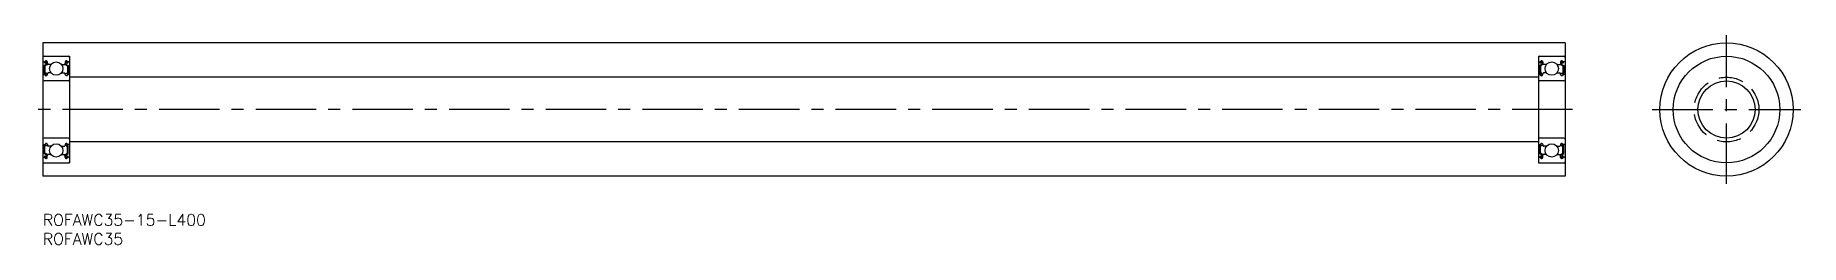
# Model space of a CAD drawing. Extents: x -2 to 462, y -8 to 47.
import ezdxf

# ---------------------------------------------------------------- set-up
doc = ezdxf.new("R2010")
doc.units = 0
doc.header["$LTSCALE"] = 0.5
doc.linetypes.add('CENTER', pattern=[50.8, 31.75, -6.35, 6.35, -6.35])
doc.linetypes.add('DASHED', pattern=[19.05, 12.7, -6.35])
for name, color, linetype in [('MSM_CENTER', 1, 'CENTER'), ('MSM_CONTINUOUS', 7, 'CONTINUOUS'), ('MSM_DASHED', 4, 'DASHED'), ('MSM_PART_NUMBER', 7, 'CONTINUOUS')]:
    doc.layers.add(name, color=color, linetype=linetype)
doc.styles.get("Standard").update_dxf_attribs({"font": 'txt.shx', "height": 3, "bigfont": 'bigfont.shx'})

# ---------------------------------------------------------------- blocks, each defined once
blk = doc.blocks.new('*U4')
at = {"layer": 'MSM_PART_NUMBER'}
blk.add_text('ROFAWC35-15-L400', height=3, dxfattribs=at).set_placement((0, -3))
blk = doc.blocks.new('*U5')
at = {"layer": 'MSM_PART_NUMBER'}
blk.add_text('ROFAWC35', height=3, dxfattribs=at).set_placement((0, -8))

msp = doc.modelspace()

# ---------------------------------------------------------------- linework, layer by layer
at = {"layer": 'MSM_CENTER'}
for p, q in [((442.44, 8), (442.44, 47)), ((402, 27.5), (-2, 27.5)), ((422.94, 27.5), (461.94, 27.5))]:
    msp.add_line(p, q, dxfattribs=at)
at = {"layer": 'MSM_CONTINUOUS'}
for p, q in [((400, 45), (0, 45)), ((0, 45), (0, 10)), ((400, 45), (400, 10)), ((0, 41.5), (7, 41.5)), ((0.1, 40.05), (0.46, 40.05)), ((0.98, 39.45), (0.33, 39.07)), ((0.33, 39.07), (0.33, 37.05)), ((0.45, 40.04), (0.62, 40.24)), ((0.6, 39.62), (0.46, 39.77)), ((1.18, 39.33), (0.53, 38.96)), ((0.53, 38.96), (0.53, 37.05)), ((0.6, 39.91), (0.77, 40.11)), ((0.74, 39.77), (0.6, 39.91)), ((0.6, 39.62), (0.74, 39.77)), ((0.95, 40.05), (0.98, 39.45)), ((1.15, 40.07), (1.2, 39.44)), ((1.18, 39.7), (1.18, 39.33)), ((2.14, 39.35), (1.3, 39.35)), ((2.14, 37.15), (1.37, 37.15)), ((4.86, 39.35), (5.7, 39.35)), ((4.86, 37.15), (5.63, 37.15)), ((5.85, 40.07), (5.8, 39.44)), ((5.82, 39.7), (5.82, 39.33)), ((5.82, 39.33), (6.47, 38.96)), ((6.05, 40.05), (6.02, 39.45)), ((6.02, 39.45), (6.67, 39.07)), ((6.4, 39.91), (6.23, 40.11)), ((6.26, 39.77), (6.4, 39.91)), ((6.4, 39.62), (6.26, 39.77)), ((6.55, 40.04), (6.38, 40.24)), ((6.4, 39.62), (6.54, 39.77)), ((6.47, 38.96), (6.47, 37.05)), ((6.9, 40.05), (6.54, 40.05)), ((6.67, 39.07), (6.67, 37.05)), ((7, 41.5), (7, 13.5)), ((393, 41.5), (393, 13.5)), ((393, 41.5), (400, 41.5)), ((393.1, 40.05), (393.46, 40.05)), ((393.98, 39.45), (393.33, 39.07)), ((393.33, 39.07), (393.33, 37.05)), ((393.45, 40.04), (393.62, 40.24)), ((393.6, 39.62), (393.46, 39.77)), ((394.18, 39.33), (393.53, 38.96)), ((393.53, 38.96), (393.53, 37.05)), ((393.6, 39.91), (393.77, 40.11)), ((393.74, 39.77), (393.6, 39.91)), ((393.6, 39.62), (393.74, 39.77)), ((393.95, 40.05), (393.98, 39.45)), ((394.15, 40.07), (394.2, 39.44)), ((394.18, 39.7), (394.18, 39.33)), ((395.14, 39.35), (394.3, 39.35)), ((395.14, 37.15), (394.37, 37.15)), ((397.86, 39.35), (398.7, 39.35)), ((397.86, 37.15), (398.63, 37.15)), ((398.85, 40.07), (398.8, 39.44)), ((398.82, 39.7), (398.82, 39.33)), ((398.82, 39.33), (399.47, 38.96)), ((399.05, 40.05), (399.02, 39.45)), ((399.02, 39.45), (399.67, 39.07)), ((399.4, 39.91), (399.23, 40.11)), ((399.26, 39.77), (399.4, 39.91)), ((399.4, 39.62), (399.26, 39.77)), ((399.55, 40.04), (399.38, 40.24)), ((399.4, 39.62), (399.54, 39.77)), ((399.47, 38.96), (399.47, 37.05)), ((399.9, 40.05), (399.54, 40.05)), ((399.67, 39.07), (399.67, 37.05)), ((0.1, 36.7), (0.45, 36.7)), ((6.7, 35), (0.3, 35)), ((0.45, 36.7), (0.64, 36.47)), ((0.93, 37.05), (0.53, 37.05)), ((0.53, 36.85), (0.93, 36.85)), ((0.79, 36.4), (0.89, 36.4)), ((0.93, 36.85), (0.93, 37.05)), ((1.08, 36.53), (1.28, 37.08)), ((5.92, 36.53), (5.72, 37.08)), ((6.07, 36.85), (6.07, 37.05)), ((6.07, 37.05), (6.47, 37.05)), ((6.47, 36.85), (6.07, 36.85)), ((6.21, 36.4), (6.11, 36.4)), ((6.55, 36.7), (6.36, 36.47)), ((6.9, 36.7), (6.55, 36.7)), ((393, 36), (7, 36)), ((393.1, 36.7), (393.45, 36.7)), ((399.7, 35), (393.3, 35)), ((393.45, 36.7), (393.64, 36.47)), ((393.93, 37.05), (393.53, 37.05)), ((393.53, 36.85), (393.93, 36.85)), ((393.79, 36.4), (393.89, 36.4)), ((393.93, 36.85), (393.93, 37.05)), ((394.08, 36.53), (394.28, 37.08)), ((398.92, 36.53), (398.72, 37.08)), ((399.07, 36.85), (399.07, 37.05)), ((399.07, 37.05), (399.47, 37.05)), ((399.47, 36.85), (399.07, 36.85)), ((399.21, 36.4), (399.11, 36.4)), ((399.55, 36.7), (399.36, 36.47)), ((399.9, 36.7), (399.55, 36.7)), ((6.7, 20), (0.3, 20)), ((0.79, 18.6), (0.89, 18.6)), ((6.21, 18.6), (6.11, 18.6)), ((393, 19), (7, 19)), ((399.7, 20), (393.3, 20)), ((393.79, 18.6), (393.89, 18.6)), ((399.21, 18.6), (399.11, 18.6)), ((0.1, 18.3), (0.45, 18.3)), ((0.1, 14.95), (0.46, 14.95)), ((0.33, 15.93), (0.33, 17.95)), ((0.98, 15.55), (0.33, 15.93)), ((0.45, 18.3), (0.64, 18.53)), ((0.45, 14.96), (0.62, 14.76)), ((0.6, 15.38), (0.46, 15.23)), ((0.53, 18.15), (0.93, 18.15)), ((0.53, 16.04), (0.53, 17.95)), ((0.93, 17.95), (0.53, 17.95)), ((1.18, 15.67), (0.53, 16.04)), ((0.6, 15.38), (0.74, 15.23)), ((0.74, 15.23), (0.6, 15.09)), ((0.6, 15.09), (0.77, 14.89)), ((0.93, 18.15), (0.93, 17.95)), ((0.95, 14.95), (0.98, 15.55)), ((1.08, 18.47), (1.28, 17.92)), ((1.15, 14.93), (1.2, 15.56)), ((1.18, 15.3), (1.18, 15.67)), ((2.14, 15.65), (1.3, 15.65)), ((2.14, 17.85), (1.37, 17.85)), ((4.86, 17.85), (5.63, 17.85)), ((4.86, 15.65), (5.7, 15.65)), ((5.92, 18.47), (5.72, 17.92)), ((5.85, 14.93), (5.8, 15.56)), ((5.82, 15.67), (6.47, 16.04)), ((5.82, 15.3), (5.82, 15.67)), ((6.02, 15.55), (6.67, 15.93)), ((6.05, 14.95), (6.02, 15.55)), ((6.07, 18.15), (6.07, 17.95)), ((6.47, 18.15), (6.07, 18.15)), ((6.07, 17.95), (6.47, 17.95)), ((6.4, 15.09), (6.23, 14.89)), ((6.4, 15.38), (6.26, 15.23)), ((6.26, 15.23), (6.4, 15.09)), ((6.55, 18.3), (6.36, 18.53)), ((6.55, 14.96), (6.38, 14.76)), ((6.4, 15.38), (6.54, 15.23)), ((6.47, 16.04), (6.47, 17.95)), ((6.9, 14.95), (6.54, 14.95)), ((6.9, 18.3), (6.55, 18.3)), ((6.67, 15.93), (6.67, 17.95)), ((393.1, 18.3), (393.45, 18.3)), ((393.1, 14.95), (393.46, 14.95)), ((393.33, 15.93), (393.33, 17.95)), ((393.98, 15.55), (393.33, 15.93)), ((393.45, 18.3), (393.64, 18.53)), ((393.45, 14.96), (393.62, 14.76)), ((393.6, 15.38), (393.46, 15.23)), ((393.53, 18.15), (393.93, 18.15)), ((393.53, 16.04), (393.53, 17.95)), ((393.93, 17.95), (393.53, 17.95)), ((394.18, 15.67), (393.53, 16.04)), ((393.6, 15.38), (393.74, 15.23)), ((393.74, 15.23), (393.6, 15.09)), ((393.6, 15.09), (393.77, 14.89)), ((393.93, 18.15), (393.93, 17.95)), ((393.95, 14.95), (393.98, 15.55)), ((394.08, 18.47), (394.28, 17.92)), ((394.15, 14.93), (394.2, 15.56)), ((394.18, 15.3), (394.18, 15.67)), ((395.14, 15.65), (394.3, 15.65)), ((395.14, 17.85), (394.37, 17.85)), ((397.86, 17.85), (398.63, 17.85)), ((397.86, 15.65), (398.7, 15.65)), ((398.92, 18.47), (398.72, 17.92)), ((398.85, 14.93), (398.8, 15.56)), ((398.82, 15.67), (399.47, 16.04)), ((398.82, 15.3), (398.82, 15.67)), ((399.02, 15.55), (399.67, 15.93)), ((399.05, 14.95), (399.02, 15.55)), ((399.07, 18.15), (399.07, 17.95)), ((399.47, 18.15), (399.07, 18.15)), ((399.07, 17.95), (399.47, 17.95)), ((399.4, 15.09), (399.23, 14.89)), ((399.4, 15.38), (399.26, 15.23)), ((399.26, 15.23), (399.4, 15.09)), ((399.55, 18.3), (399.36, 18.53)), ((399.55, 14.96), (399.38, 14.76)), ((399.4, 15.38), (399.54, 15.23)), ((399.47, 16.04), (399.47, 17.95)), ((399.9, 14.95), (399.54, 14.95)), ((399.9, 18.3), (399.55, 18.3)), ((399.67, 15.93), (399.67, 17.95)), ((0, 13.5), (7, 13.5)), ((400, 10), (0, 10)), ((393, 13.5), (400, 13.5))]:
    msp.add_line(p, q, dxfattribs=at)
for centre, radius in [((442.44, 27.5), 17.5), ((3.5, 38.25), 1.75), ((396.5, 38.25), 1.75), ((442.44, 27.5), 14), ((442.44, 27.5), 7.5), ((3.5, 16.75), 1.75), ((396.5, 16.75), 1.75)]:
    msp.add_circle(centre, radius, dxfattribs=at)
for centre, radius, start, end in [((0.3, 41.2), 0.3, 90, 180), ((0.1, 40.15), 0.1, 180, 270), ((0.6, 39.91), 0.2, 140.1364, 224.998), ((0.85, 40.05), 0.3, 4.9347, 140.1364), ((0.85, 40.05), 0.1, 3.1017, 139.9503), ((1.3, 39.45), 0.1, 184.9347, 270), ((1.37, 37.05), 0.1, 90, 159.9926), ((5.63, 37.05), 0.1, 20.0074, 90), ((5.7, 39.45), 0.1, 270, 355.0653), ((6.15, 40.05), 0.3, 39.8636, 175.0653), ((6.15, 40.05), 0.1, 40.0497, 176.8983), ((6.4, 39.91), 0.2, 315.002, 39.8636), ((6.7, 41.2), 0.3, 0, 90), ((6.9, 40.15), 0.1, 270, 0), ((393.3, 41.2), 0.3, 90, 180), ((393.1, 40.15), 0.1, 180, 270), ((393.6, 39.91), 0.2, 140.1364, 224.998), ((393.85, 40.05), 0.3, 4.9347, 140.1364), ((393.85, 40.05), 0.1, 3.1017, 139.9503), ((394.3, 39.45), 0.1, 184.9347, 270), ((394.37, 37.05), 0.1, 90, 159.9926), ((398.63, 37.05), 0.1, 20.0074, 90), ((398.7, 39.45), 0.1, 270, 355.0653), ((399.15, 40.05), 0.3, 39.8636, 175.0653), ((399.15, 40.05), 0.1, 40.0497, 176.8983), ((399.4, 39.91), 0.2, 315.002, 39.8636), ((399.7, 41.2), 0.3, 0, 90), ((399.9, 40.15), 0.1, 270, 0), ((0.1, 36.6), 0.1, 90, 180), ((0.3, 35.3), 0.3, 180, 270), ((0.53, 37.05), 0.2, 180, 270), ((0.79, 36.6), 0.2, 219.9772, 270), ((0.89, 36.6), 0.2, 270, 339.9926), ((6.11, 36.6), 0.2, 200.0074, 270), ((6.21, 36.6), 0.2, 270, 320.0228), ((6.47, 37.05), 0.2, 270, 0), ((6.7, 35.3), 0.3, 270, 0), ((6.9, 36.6), 0.1, 0, 90), ((393.1, 36.6), 0.1, 90, 180), ((393.3, 35.3), 0.3, 180, 270), ((393.53, 37.05), 0.2, 180, 270), ((393.79, 36.6), 0.2, 219.9772, 270), ((393.89, 36.6), 0.2, 270, 339.9926), ((399.11, 36.6), 0.2, 200.0074, 270), ((399.21, 36.6), 0.2, 270, 320.0228), ((399.47, 37.05), 0.2, 270, 0), ((399.7, 35.3), 0.3, 270, 0), ((399.9, 36.6), 0.1, 0, 90), ((0.3, 19.7), 0.3, 90, 180), ((0.79, 18.4), 0.2, 90, 140.0228), ((0.89, 18.4), 0.2, 20.0074, 90), ((6.11, 18.4), 0.2, 90, 159.9926), ((6.21, 18.4), 0.2, 39.9772, 90), ((6.7, 19.7), 0.3, 0, 90), ((393.3, 19.7), 0.3, 90, 180), ((393.79, 18.4), 0.2, 90, 140.0228), ((393.89, 18.4), 0.2, 20.0074, 90), ((399.11, 18.4), 0.2, 90, 159.9926), ((399.21, 18.4), 0.2, 39.9772, 90), ((399.7, 19.7), 0.3, 0, 90), ((0.1, 18.4), 0.1, 180, 270), ((0.1, 14.85), 0.1, 90, 180), ((0.53, 17.95), 0.2, 90, 180), ((0.6, 15.09), 0.2, 135.002, 219.8636), ((0.85, 14.95), 0.3, 219.8636, 355.0653), ((0.85, 14.95), 0.1, 220.0497, 356.8983), ((1.3, 15.55), 0.1, 90, 175.0653), ((1.37, 17.95), 0.1, 200.0074, 270), ((5.63, 17.95), 0.1, 270, 339.9926), ((5.7, 15.55), 0.1, 4.9347, 90), ((6.15, 14.95), 0.3, 184.9347, 320.1364), ((6.15, 14.95), 0.1, 183.1017, 319.9503), ((6.47, 17.95), 0.2, 0, 90), ((6.4, 15.09), 0.2, 320.1364, 44.998), ((6.9, 18.4), 0.1, 270, 0), ((6.9, 14.85), 0.1, 0, 90), ((393.1, 18.4), 0.1, 180, 270), ((393.1, 14.85), 0.1, 90, 180), ((393.53, 17.95), 0.2, 90, 180), ((393.6, 15.09), 0.2, 135.002, 219.8636), ((393.85, 14.95), 0.3, 219.8636, 355.0653), ((393.85, 14.95), 0.1, 220.0497, 356.8983), ((394.3, 15.55), 0.1, 90, 175.0653), ((394.37, 17.95), 0.1, 200.0074, 270), ((398.63, 17.95), 0.1, 270, 339.9926), ((398.7, 15.55), 0.1, 4.9347, 90), ((399.15, 14.95), 0.3, 184.9347, 320.1364), ((399.15, 14.95), 0.1, 183.1017, 319.9503), ((399.47, 17.95), 0.2, 0, 90), ((399.4, 15.09), 0.2, 320.1364, 44.998), ((399.9, 18.4), 0.1, 270, 0), ((399.9, 14.85), 0.1, 0, 90), ((0.3, 13.8), 0.3, 180, 270), ((6.7, 13.8), 0.3, 270, 0), ((393.3, 13.8), 0.3, 180, 270), ((399.7, 13.8), 0.3, 270, 0)]:
    msp.add_arc(centre, radius, start, end, dxfattribs=at)
at = {"layer": 'MSM_DASHED'}
msp.add_circle((442.44, 27.5), 8.5, dxfattribs=at)

# ---------------------------------------------------------------- block references
at = {"layer": 'MSM_CONTINUOUS'}
for name in ['*U4', '*U5']:
    msp.add_blockref(name, (0, 0), dxfattribs=at)

doc.saveas('drawing.dxf')
